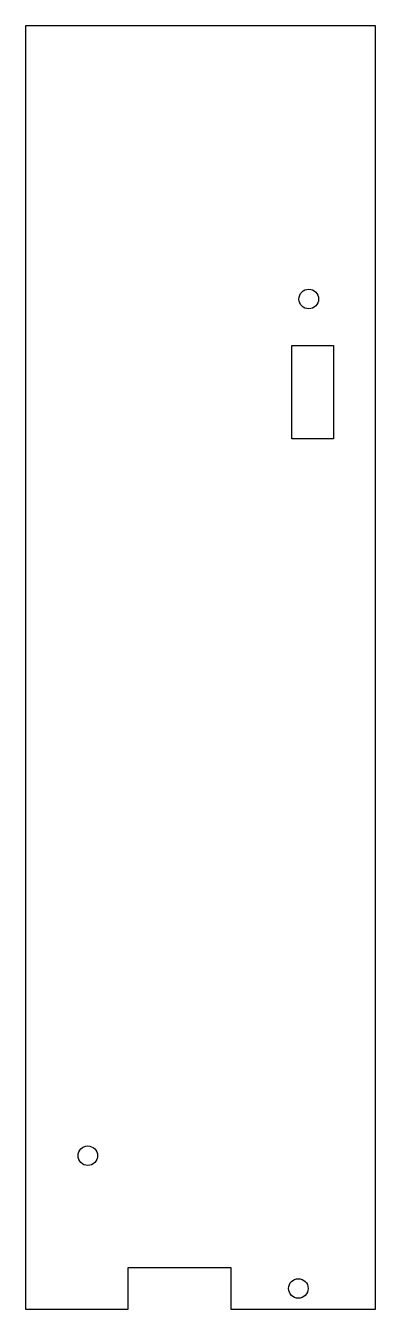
# Model space of a CAD drawing. Header units: millimetres. Extents: x -25 to 32, y 0 to 207.
import ezdxf

# ---------------------------------------------------------------- set-up
doc = ezdxf.new("R2010")
doc.units = ezdxf.units.MM

msp = doc.modelspace()

# ---------------------------------------------------------------- linework, layer by layer
for points in [[(31.5, 206.52), (-24.78, 206.52), (-24.78, 0), (-8.26, 0), (-8.26, 6.72), (8.26, 6.72), (8.26, 0), (31.5, 0)], [(24.78, 155.04), (24.78, 140.04), (18.06, 140.04), (18.06, 155.04)]]:
    msp.add_lwpolyline(points, close=True)
for centre, radius in [((20.78, 162.54), 1.58), ((-14.78, 24.72), 1.57), ((19.11, 3.36), 1.57)]:
    msp.add_circle(centre, radius)

doc.saveas('drawing.dxf')
